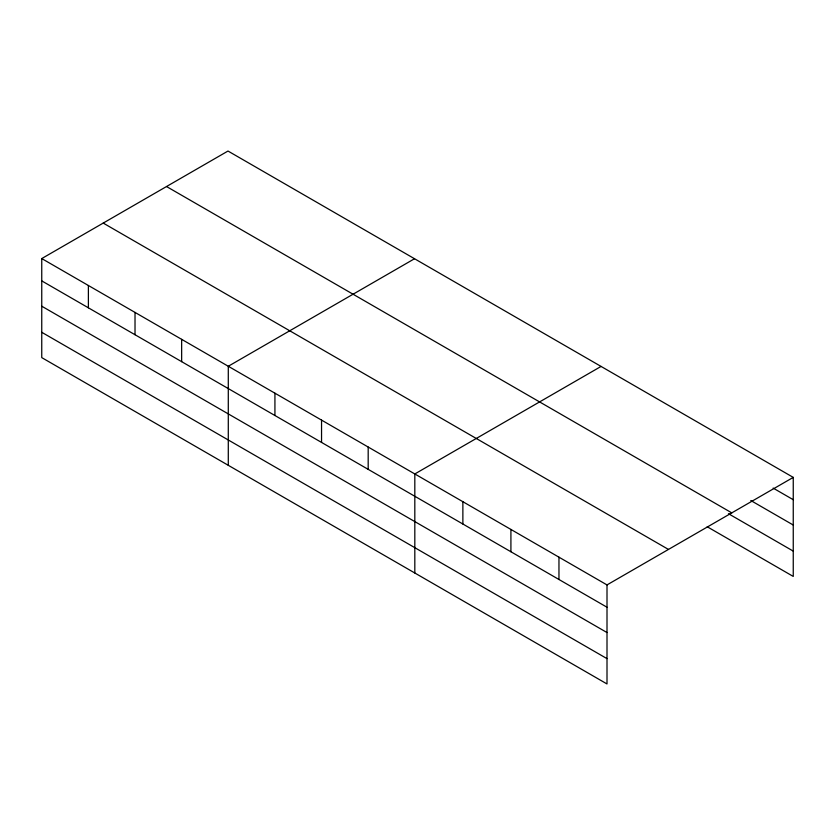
<?xml version="1.0" encoding="UTF-8"?>
<svg xmlns="http://www.w3.org/2000/svg" width="835" height="835" viewBox="0 0 835 835"><rect width="100%" height="100%" fill="white"/><g stroke="black" fill="none" stroke-linecap="round" stroke-linejoin="round"><path stroke-width="1.25" d="M41.75 258.568L607.003 584.917L607.003 683.959L41.75 357.61L41.75 258.568L227.997 151.041L793.25 477.39L793.25 576.432L707.214 526.76M414.525 258.735L228.289 366.262L228.289 465.304M601.064 366.429L414.818 473.956L414.818 572.998M607.003 584.917L793.25 477.39M773.137 488.089L793.25 499.706M750.79 500.509L793.25 525.027M166.53 186.529L731.794 512.878M728.444 513.692L793.25 551.11M103.206 223.081L668.47 549.43M41.75 280.884L607.003 607.233M41.75 306.205L607.003 632.554M41.75 332.288L607.003 658.638M558.959 557.175L558.959 579.49M510.916 529.442L510.916 551.747M462.872 501.699L462.872 524.015M368.183 447.038L368.183 469.343M321.548 420.109L321.548 442.425M274.924 393.191L274.924 415.496M181.654 339.344L181.654 361.649M135.02 312.415L135.02 334.731M88.385 285.497L88.385 307.802"/></g></svg>
